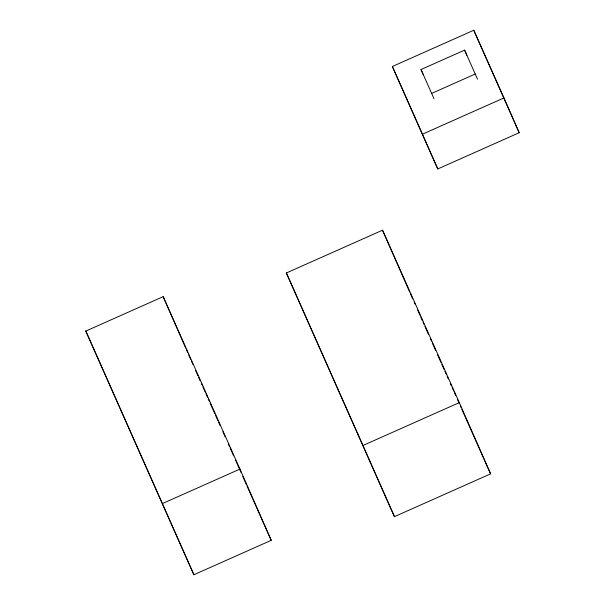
<?xml version="1.0" encoding="UTF-8"?>
<svg xmlns="http://www.w3.org/2000/svg" width="605" height="605" viewBox="0 0 605 605"><rect width="100%" height="100%" fill="white"/><g stroke="black" fill="none" stroke-linecap="round" stroke-linejoin="round"><path stroke-width="0.91" d="M392.365 66.489L473.776 30.25L503.92 97.934L519.188 132.714L437.77 168.946L392.365 66.489L437.77 168.946M423.288 74.695L421.019 69.522L464.61 50.124L477.519 79.179M433.929 98.585L431.66 93.412L475.25 74.014M422.509 134.166L503.92 97.934M85.812 331.079L163.153 296.654L239.951 469.072L271.221 540.326L193.88 574.75L85.812 331.079L193.88 574.75M286.369 272.984L382.526 230.187L459.316 402.605L490.594 473.859L394.437 516.655L286.369 272.984L394.437 516.655M162.601 503.496L239.951 469.072M363.159 445.401L459.316 402.605M519.188 132.714L473.776 30.25M421.019 69.522L431.66 93.412M414.191 302.303L414.954 304.028M417.647 310.062L419.946 315.235M420.717 316.959L422.252 320.408M423.024 322.132L424.173 324.719M424.937 326.435L428.393 334.194M430.314 338.505L431.463 341.091M432.235 342.816L435.691 350.575M437.612 354.885L441.068 362.645M441.832 364.369L444.138 369.542M444.902 371.266L446.437 374.714M447.208 376.439L448.358 379.025M450.279 383.336L451.436 385.922M452.2 387.646L453.735 391.095M454.506 392.819L455.656 395.405M457.577 399.716L459.112 403.164M460.261 405.751L461.033 407.475M461.796 409.199L490.594 473.859M195.589 370.494L197.888 375.667M198.659 377.391L200.195 380.84M201.344 383.426L202.115 385.151M202.879 386.875L205.186 392.048M205.957 393.772L207.492 397.22M208.256 398.945L209.406 401.531M210.177 403.255L214.783 413.601M215.554 415.325L217.853 420.498M218.624 422.222L220.16 425.67M222.844 431.698L225.151 436.87M228.221 443.767L229.378 446.354M230.142 448.078L233.598 455.837M235.519 460.148L238.975 467.907M239.739 469.631L240.896 472.218M242.809 476.528L246.265 484.287M247.037 486.012L271.221 540.326M464.61 50.124L466.878 55.297M382.526 230.187L409.661 291.996M410.417 293.712L412.678 298.862M163.153 296.654L185.765 348.162M186.521 349.879L187.648 352.45M188.405 354.167L190.666 359.325M191.422 361.041L192.927 364.475"/></g></svg>
